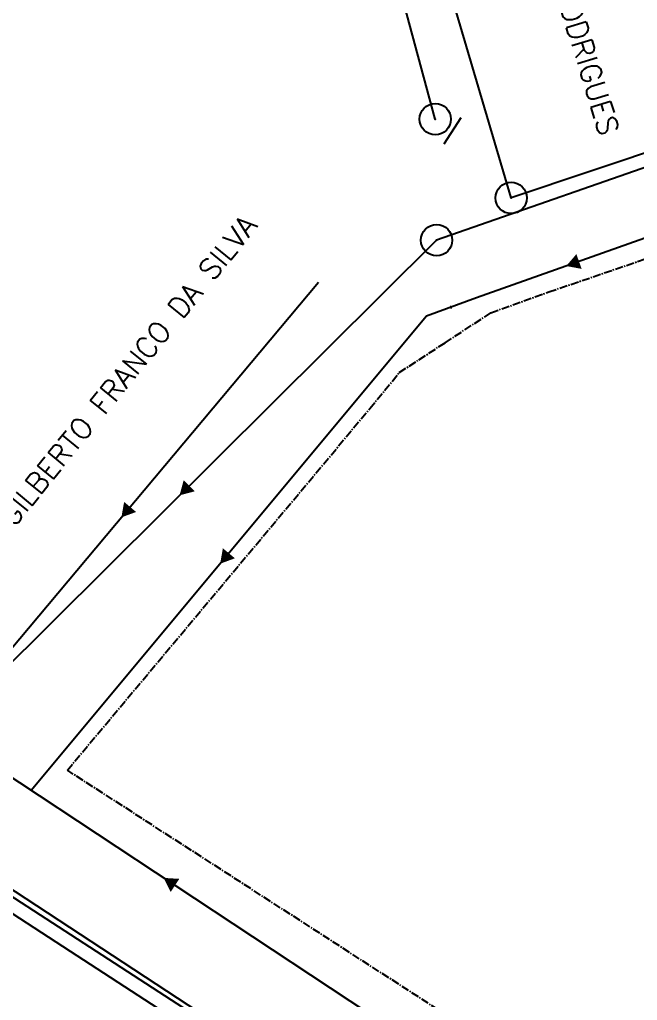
# Model space of a CAD drawing. Extents: x -289 to 361868, y -200 to 7352041.
# Drawn here: x 360868.9 to 360928.1, y 7351170 to 7351264 of the extents above; entities that cross this region are included whole.
import ezdxf
from ezdxf.enums import TextEntityAlignment as Align

# ---------------------------------------------------------------- set-up
doc = ezdxf.new("R2010")
doc.units = 0
doc.linetypes.add('CENTER2', pattern=[1.125, 0.75, -0.125, 0.125, -0.125])
for name, color, linetype in [('ESGOTO', 7, 'Continuous'), ('JARDIM', 2, 'Continuous'), ('MARGEM', 130, 'Continuous'), ('QUADRA-INDEF', 7, 'CENTER2'), ('TXT-LOGRAD', 3, 'Continuous')]:
    doc.layers.add(name, color=color, linetype=linetype)
doc.styles.add('SABESP', font='ROMANS.shx', dxfattribs={"height": 2})

# ---------------------------------------------------------------- blocks, each defined once
blk = doc.blocks.new('DGE001A')
at = {"color": 0}
blk.add_lwpolyline([(0, 0, 1.5, 0, 0), (1.299, 0, 0, 0, 0)], format="xyseb", dxfattribs=at)
blk = doc.blocks.new('DRE010A')
at = {"color": 0}
blk.add_line((-2.492, -0.201), (-0.504, -2.449), dxfattribs=at)
blk.add_point((0, 0), dxfattribs=at)
blk = doc.blocks.new('DGE012A')
at = {"color": 0}
blk.add_circle((0, 0), 1.5, dxfattribs=at)
blk.add_point((0, 0), dxfattribs=at)

msp = doc.modelspace()

# ---------------------------------------------------------------- linework, layer by layer
at = {"layer": 'ESGOTO', "color": 3}
for points in [[(360915.962, 7351246.918), (360901.152, 7351297.168)], [(360908.692, 7351254.468), (360897.382, 7351296.388)], [(360978.063, 7351267.748), (360915.962, 7351246.918)], [(360957.922, 7351259.998), (360908.822, 7351242.868)], [(360932.282, 7351244.308), (360912.652, 7351237.338)], [(360908.822, 7351242.868), (360861.422, 7351195.798)], [(360897.502, 7351238.818), (360861.422, 7351195.798)], [(360912.652, 7351237.338), (360907.862, 7351235.588)], [(360907.862, 7351235.588), (360869.992, 7351190.138)], [(360906.102, 7351166.288), (360861.422, 7351195.798)], [(360926.382, 7351142.418), (360850.902, 7351191.948)]]:
    msp.add_lwpolyline(points, dxfattribs=at)
at = {"layer": 'JARDIM'}
msp.add_lwpolyline([(360838.062, 7351185.808), (360844.432, 7351195.358), (360892.932, 7351163.878), (360887.352, 7351155.668), (360880.642, 7351160.038), (360878.612, 7351158.198), (360879.082, 7351157.328), (360867.442, 7351157.418), (360863.702, 7351163.718), (360861.042, 7351171.058), (360838.062, 7351185.808)], close=True, dxfattribs=at)
at = {"layer": 'MARGEM'}
msp.add_lwpolyline([(360882.142, 7351169.238), (360873.762, 7351174.698), (360865.382, 7351180.148), (360857.002, 7351185.608), (360848.622, 7351191.068), (360840.242, 7351196.528), (360831.862, 7351201.988), (360823.482, 7351207.448), (360815.112, 7351212.908)], dxfattribs=at)
at = {"layer": 'QUADRA-INDEF'}
msp.add_lwpolyline([(360958.113, 7351137.398), (360873.452, 7351192.078), (360902.422, 7351226.728), (360902.422, 7351226.728), (360905.246, 7351230.187), (360909.629, 7351233.046), (360914.012, 7351235.905), (360919.562, 7351237.908), (360919.562, 7351237.908), (360993.543, 7351263.248), (360993.543, 7351263.248), (360995.31, 7351263.852), (360997.031, 7351263.186), (360998.752, 7351262.521), (360999.593, 7351260.908), (360999.593, 7351260.908), (361017.853, 7351218.228), (360991.683, 7351207.208), (360996.963, 7351197.108), (361016.653, 7351163.878), (360973.763, 7351146.528), (360958.113, 7351137.398)], close=True, dxfattribs=at)

# ---------------------------------------------------------------- block references
at = {"layer": 'ESGOTO', "color": 2}
for name, p, rotation in [('DGE012A', (360908.692, 7351254.468), 105.09888405), ('DRE010A', (360908.692, 7351254.468), 105.09888341), ('DGE012A', (360915.962, 7351246.918), 106.6369402), ('DGE012A', (360908.822, 7351242.868), 224.79987242), ('DGE001A', (360922.462, 7351240.828), 199.54837614), ('DGE001A', (360885.122, 7351219.338), 224.79987244), ('DGE001A', (360879.462, 7351217.308), 230.01287771), ('DGE001A', (360888.922, 7351212.868), 230.1981534299999), ('DGE001A', (360883.762, 7351181.048), 146.55640422)]:
    msp.add_blockref(name, p, dxfattribs=dict(at, rotation=rotation))
at = {"layer": 'ESGOTO', "color": 2, "xscale": 0.25, "yscale": 0.25, "rotation": 200.06950591}
msp.add_blockref('DGE001A', (360910.252, 7351236.468), dxfattribs=at)

# ---------------------------------------------------------------- texts
at = {"layer": 'TXT-LOGRAD', "style": 'SABESP'}
for s, rotation, p in [('RUA OLAO DO CARMO RODRIGUES', -72.98159, (360918.792, 7351274.648)), ('RUA GILBERTO FRANCO DA SILVA', 51.01641, (360877.182, 7351227.818))]:
    msp.add_text(s, height=2, rotation=rotation, dxfattribs=at).set_placement(p, align=Align.MIDDLE_CENTER)

doc.saveas('drawing.dxf')
